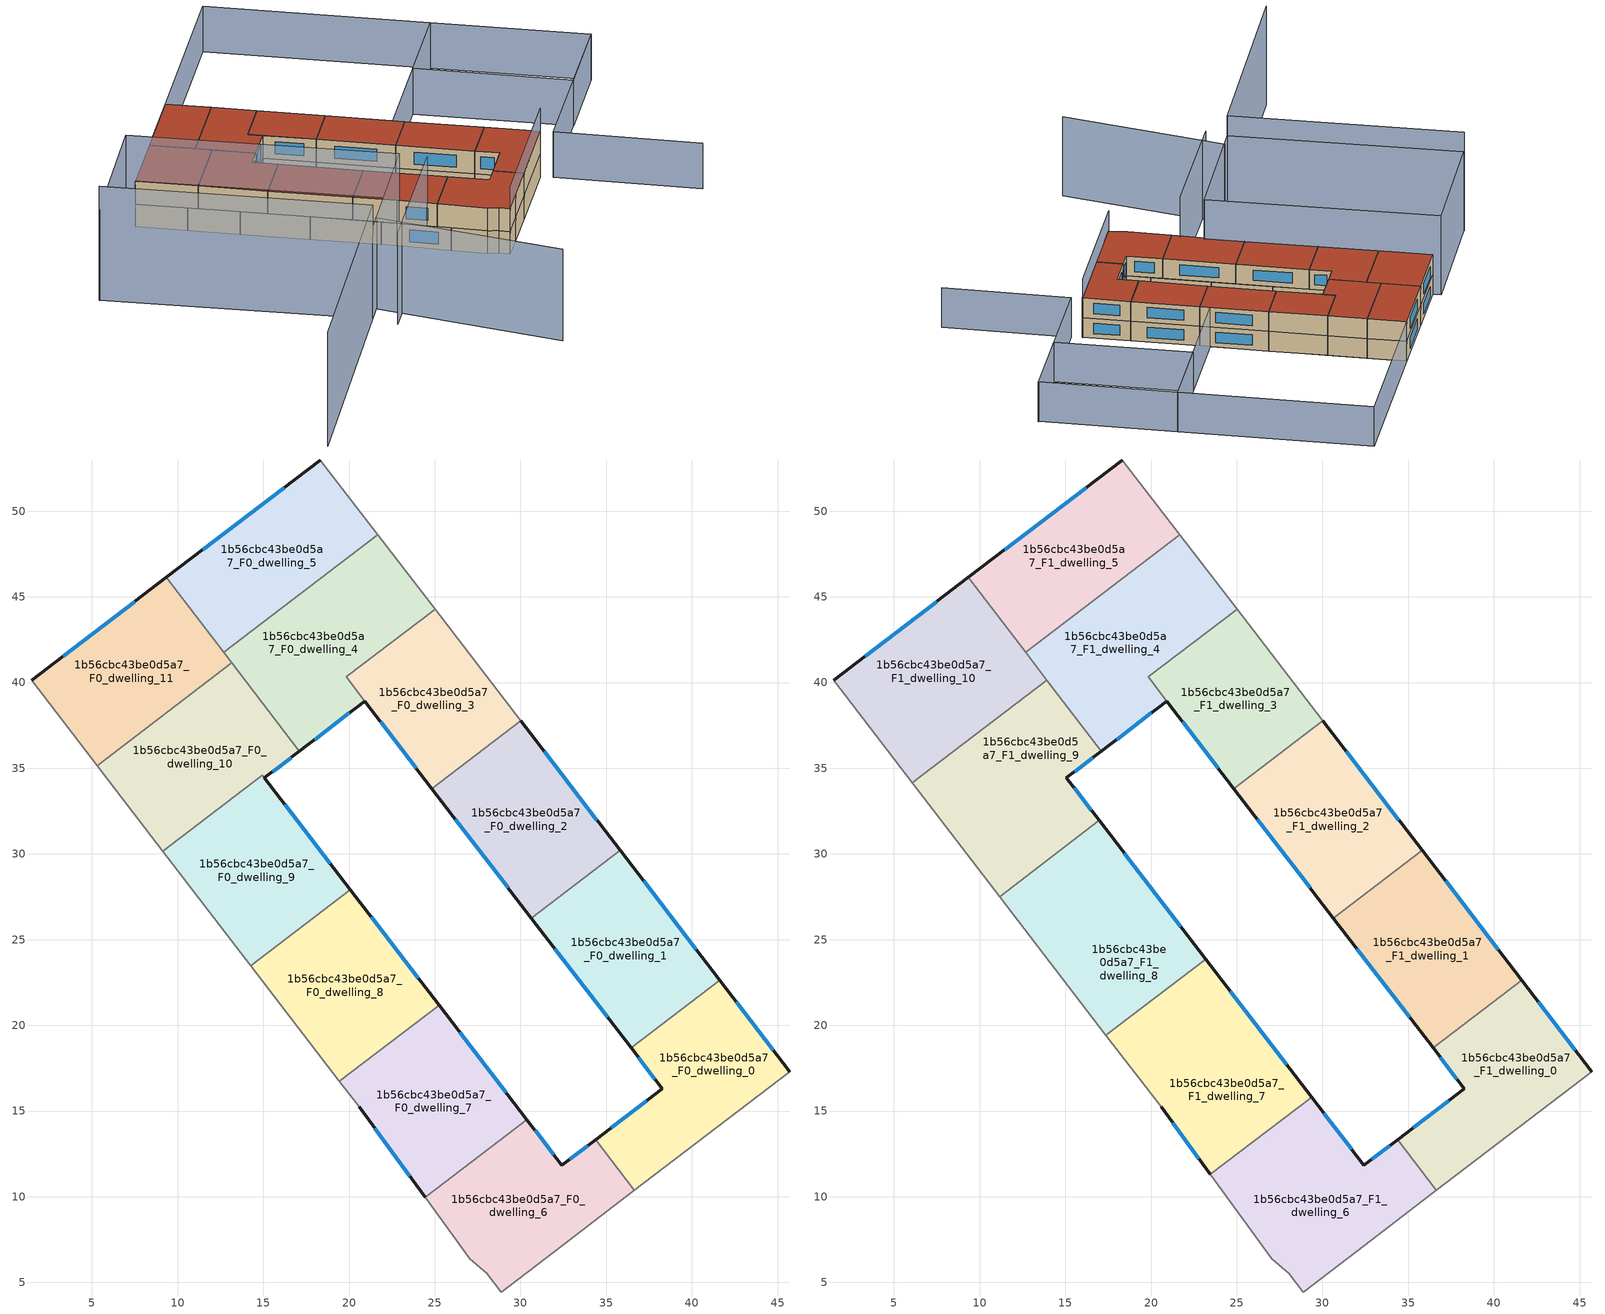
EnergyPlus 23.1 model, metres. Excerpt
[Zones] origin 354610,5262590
1b56cbc43be0d5a7_F0_dwelling_0
 floor ground (EU_floor_Construction): 41.63,22.64 45.73,17.3 36.65,10.37 34.39,13.34 38.28,16.31 36.45,18.69 z0
 wall outside (EU_wall_Construction): 45.73,17.3 41.63,22.64 / 36.45,18.69 38.28,16.31 34.39,13.34 z0:3
 wall to 1b56cbc43be0d5a7_F0_dwelling_1 (EU_wall_Construction): 41.63,22.64 36.45,18.69 z0:3
 wall adiabatic (EU_wall_Construction): 36.65,10.37 45.73,17.3 z0:3
 wall to 1b56cbc43be0d5a7_F0_dwelling_6 (EU_wall_Construction): 34.39,13.34 36.65,10.37 z0:3
 window (EU_Window_Construction): 44.77,18.55 42.59,21.39 / 37.37,15.61 35.3,14.04 / 36.88,18.13 37.85,16.87 z0.7:2.3
1b56cbc43be0d5a7_F0_dwelling_1
 floor ground (EU_floor_Construction): 35.82,30.2 41.63,22.64 36.45,18.69 30.65,26.25 z0
 wall outside (EU_wall_Construction): 30.65,26.25 36.45,18.69 / 41.63,22.64 35.82,30.2 z0:3
 wall to 1b56cbc43be0d5a7_F0_dwelling_2 (EU_wall_Construction): 35.82,30.2 30.65,26.25 z0:3
 window (EU_Window_Construction): 32.01,24.47 35.09,20.46 / 40.27,24.42 37.19,28.43 z0.7:2.3
1b56cbc43be0d5a7_F0_dwelling_10
 floor ground (EU_floor_Construction): 13.16,41.14 17.09,35.99 15.06,34.44 14.95,34.59 9.13,30.16 5.3,35.15 z0
 wall outside (EU_wall_Construction): 15.06,34.44 17.09,35.99 z0:3
 wall to 1b56cbc43be0d5a7_F0_dwelling_9 (EU_wall_Construction): 9.13,30.16 14.95,34.59 15.06,34.44 z0:3
 wall adiabatic (EU_wall_Construction): 5.3,35.15 9.13,30.16 z0:3
 wall to 1b56cbc43be0d5a7_F0_dwelling_11 (EU_wall_Construction): 13.16,41.14 5.3,35.15 z0:3
 wall to 1b56cbc43be0d5a7_F0_dwelling_4 (EU_wall_Construction): 17.09,35.99 13.16,41.14 z0:3
 window (EU_Window_Construction): 15.54,34.81 16.61,35.63 z0.7:2.3
1b56cbc43be0d5a7_F0_dwelling_11
 floor ground (EU_floor_Construction): 9.34,46.13 13.16,41.14 5.3,35.15 1.47,40.13 z0
 wall outside (EU_wall_Construction): 9.34,46.13 1.47,40.13 z0:3
 wall adiabatic (EU_wall_Construction): 1.47,40.13 5.3,35.15 z0:3
 wall to 1b56cbc43be0d5a7_F0_dwelling_5 (EU_wall_Construction): 12.68,41.76 9.34,46.13 z0:3
 wall to 1b56cbc43be0d5a7_F0_dwelling_4 (EU_wall_Construction): 13.15,41.14 12.68,41.76 z0:3
 window (EU_Window_Construction): 7.5,44.72 3.32,41.54 z0.7:2.3
1b56cbc43be0d5a7_F0_dwelling_2
 floor ground (EU_floor_Construction): 30.02,37.77 35.82,30.2 30.65,26.25 24.84,33.81 z0
 wall outside (EU_wall_Construction): 24.84,33.81 30.65,26.25 / 35.82,30.2 30.02,37.77 z0:3
 wall to 1b56cbc43be0d5a7_F0_dwelling_3 (EU_wall_Construction): 30.02,37.77 24.84,33.81 z0:3
 window (EU_Window_Construction): 26.2,32.04 29.28,28.03 / 34.46,31.98 31.38,35.99 z0.7:2.3
1b56cbc43be0d5a7_F0_dwelling_3
 floor ground (EU_floor_Construction): 25.02,44.28 30.02,37.77 24.84,33.81 19.84,40.33 z0
 wall outside (EU_wall_Construction): 20.92,38.91 24.84,33.81 z0:3
 wall adiabatic (EU_wall_Construction): 30.02,37.77 25.02,44.28 z0:3
 wall to 1b56cbc43be0d5a7_F0_dwelling_4 (EU_wall_Construction): 25.02,44.28 19.84,40.33 20.92,38.91 z0:3
 window (EU_Window_Construction): 21.84,37.71 23.92,35.01 z0.7:2.3
1b56cbc43be0d5a7_F0_dwelling_4
 floor ground (EU_floor_Construction): 21.68,48.63 25.02,44.28 19.84,40.33 20.92,38.91 17.09,35.99 12.68,41.76 z0
 wall outside (EU_wall_Construction): 17.09,35.99 20.92,38.91 z0:3
 wall to 1b56cbc43be0d5a7_F0_dwelling_5 (EU_wall_Construction): 21.68,48.63 12.68,41.76 z0:3
 wall adiabatic (EU_wall_Construction): 25.02,44.28 21.68,48.63 z0:3
 window (EU_Window_Construction): 17.99,36.68 20.02,38.23 z0.7:2.3
1b56cbc43be0d5a7_F0_dwelling_5
 floor ground (EU_floor_Construction): 18.33,52.99 21.68,48.63 12.68,41.76 9.34,46.13 z0
 wall outside (EU_wall_Construction): 18.33,52.99 9.34,46.13 z0:3
 wall adiabatic (EU_wall_Construction): 21.68,48.63 18.33,52.99 z0:3
 window (EU_Window_Construction): 16.22,51.38 11.46,47.74 z0.7:2.3
1b56cbc43be0d5a7_F0_dwelling_6
 floor ground (EU_floor_Construction): 34.39,13.34 36.65,10.37 31.96,6.79 28.88,4.44 28.04,5.53 27.05,6.38 24.44,9.96 30.38,14.49 32.42,11.84 z0
 wall outside (EU_wall_Construction): 34.39,13.34 32.42,11.84 30.38,14.49 z0:3
 wall adiabatic (EU_wall_Construction): 24.44,9.96 27.05,6.38 28.04,5.53 28.88,4.44 31.96,6.79 36.65,10.37 z0:3
 wall to 1b56cbc43be0d5a7_F0_dwelling_7 (EU_wall_Construction): 30.38,14.49 24.44,9.96 z0:3
 window (EU_Window_Construction): 31.94,12.46 30.86,13.87 / 33.93,12.99 32.88,12.19 z0.7:2.3
1b56cbc43be0d5a7_F0_dwelling_7
 floor ground (EU_floor_Construction): 25.25,21.17 30.38,14.49 24.44,9.96 20.58,15.25 19.44,16.74 z0
 wall outside (EU_wall_Construction): 30.38,14.49 25.25,21.17 / 20.58,15.25 24.44,9.96 z0:3
 wall adiabatic (EU_wall_Construction): 19.44,16.74 20.58,15.25 z0:3
 wall to 1b56cbc43be0d5a7_F0_dwelling_8 (EU_wall_Construction): 25.25,21.17 19.44,16.74 z0:3
 window (EU_Window_Construction): 29.18,16.06 26.46,19.61 / 21.49,14 23.54,11.2 z0.7:2.3
1b56cbc43be0d5a7_F0_dwelling_8
 floor ground (EU_floor_Construction): 20.08,27.91 25.25,21.17 19.44,16.74 14.27,23.47 z0
 wall outside (EU_wall_Construction): 25.25,21.17 20.08,27.91 z0:3
 wall adiabatic (EU_wall_Construction): 14.27,23.47 19.44,16.74 z0:3
 wall to 1b56cbc43be0d5a7_F0_dwelling_9 (EU_wall_Construction): 20.08,27.91 14.27,23.47 z0:3
 window (EU_Window_Construction): 24.04,22.76 21.29,26.33 z0.7:2.3
1b56cbc43be0d5a7_F0_dwelling_9
 floor ground (EU_floor_Construction): 15.06,34.44 20.08,27.91 14.27,23.47 9.13,30.16 14.95,34.59 z0
 wall outside (EU_wall_Construction): 20.08,27.91 15.07,34.44 z0:3
 wall adiabatic (EU_wall_Construction): 9.13,30.16 14.27,23.47 z0:3
 window (EU_Window_Construction): 18.9,29.44 16.24,32.91 z0.7:2.3
1b56cbc43be0d5a7_F1_dwelling_0
 floor to 1b56cbc43be0d5a7_F0_dwelling_0 (EU_floor_Construction): 41.63,22.64 45.73,17.3 36.65,10.37 34.39,13.34 38.28,16.31 36.45,18.69 z3
 wall outside (EU_wall_Construction): 45.73,17.3 41.63,22.64 / 36.45,18.69 38.28,16.31 34.39,13.34 z3:6
 wall to 1b56cbc43be0d5a7_F1_dwelling_1 (EU_wall_Construction): 41.63,22.64 36.45,18.69 z3:6
 wall adiabatic (EU_wall_Construction): 36.65,10.37 45.73,17.3 z3:6
 wall to 1b56cbc43be0d5a7_F1_dwelling_6 (EU_wall_Construction): 34.39,13.34 36.65,10.37 z3:6
 window (EU_Window_Construction): 44.77,18.55 42.59,21.39 / 37.37,15.61 35.3,14.04 / 36.88,18.13 37.85,16.87 z3.7:5.3
 roof outside (EU_roof_Construction): 45.73,17.3 41.63,22.64 36.45,18.69 38.28,16.31 34.39,13.34 36.65,10.37 z6
1b56cbc43be0d5a7_F1_dwelling_1
 floor to 1b56cbc43be0d5a7_F0_dwelling_1 (EU_floor_Construction): 35.82,30.2 41.63,22.64 36.45,18.69 30.65,26.25 z3
 wall outside (EU_wall_Construction): 30.65,26.25 36.45,18.69 / 41.63,22.64 35.82,30.2 z3:6
 wall to 1b56cbc43be0d5a7_F1_dwelling_2 (EU_wall_Construction): 35.82,30.2 30.65,26.25 z3:6
 window (EU_Window_Construction): 32.01,24.47 35.09,20.46 / 40.27,24.42 37.19,28.43 z3.7:5.3
 roof outside (EU_roof_Construction): 41.63,22.64 35.82,30.2 30.65,26.25 36.45,18.69 z6
1b56cbc43be0d5a7_F1_dwelling_10
 floor to 1b56cbc43be0d5a7_F0_dwelling_11 (EU_floor_Construction): 9.34,46.13 13.16,41.14 5.3,35.15 1.47,40.13 z3
 floor to 1b56cbc43be0d5a7_F0_dwelling_10 (EU_floor_Construction): 13.16,41.14 13.92,40.14 6.07,34.15 5.3,35.15 z3
 wall outside (EU_wall_Construction): 9.34,46.13 1.47,40.13 z3:6
 wall to 1b56cbc43be0d5a7_F1_dwelling_9 (EU_wall_Construction): 6.07,34.15 13.92,40.14 z3:6
 wall adiabatic (EU_wall_Construction): 1.47,40.13 6.07,34.15 z3:6
 wall to 1b56cbc43be0d5a7_F1_dwelling_5 (EU_wall_Construction): 12.68,41.77 9.34,46.13 z3:6
 wall to 1b56cbc43be0d5a7_F1_dwelling_4 (EU_wall_Construction): 13.92,40.14 12.68,41.77 z3:6
 window (EU_Window_Construction): 7.5,44.72 3.32,41.54 z3.7:5.3
 roof outside (EU_roof_Construction): 13.92,40.14 9.34,46.13 1.47,40.13 6.07,34.15 z6
1b56cbc43be0d5a7_F1_dwelling_2
 floor to 1b56cbc43be0d5a7_F0_dwelling_2 (EU_floor_Construction): 30.02,37.77 35.82,30.2 30.65,26.25 24.84,33.81 z3
 wall outside (EU_wall_Construction): 24.84,33.81 30.65,26.25 / 35.82,30.2 30.02,37.77 z3:6
 wall to 1b56cbc43be0d5a7_F1_dwelling_3 (EU_wall_Construction): 30.02,37.77 24.84,33.81 z3:6
 window (EU_Window_Construction): 26.2,32.04 29.28,28.03 / 34.46,31.98 31.38,35.99 z3.7:5.3
 roof outside (EU_roof_Construction): 35.82,30.2 30.02,37.77 24.84,33.81 30.65,26.25 z6
1b56cbc43be0d5a7_F1_dwelling_3
 floor to 1b56cbc43be0d5a7_F0_dwelling_3 (EU_floor_Construction): 25.02,44.28 30.02,37.77 24.84,33.81 19.84,40.33 z3
 wall outside (EU_wall_Construction): 20.92,38.91 24.84,33.81 z3:6
 wall adiabatic (EU_wall_Construction): 30.02,37.77 25.02,44.28 z3:6
 wall to 1b56cbc43be0d5a7_F1_dwelling_4 (EU_wall_Construction): 25.02,44.28 19.84,40.33 20.92,38.91 z3:6
 window (EU_Window_Construction): 21.84,37.71 23.92,35.01 z3.7:5.3
 roof outside (EU_roof_Construction): 30.02,37.77 25.02,44.28 19.84,40.33 24.84,33.81 z6
1b56cbc43be0d5a7_F1_dwelling_4
 floor to 1b56cbc43be0d5a7_F0_dwelling_4 (EU_floor_Construction): 21.68,48.63 25.02,44.28 19.84,40.33 20.92,38.91 17.09,35.99 12.68,41.76 z3
 wall outside (EU_wall_Construction): 17.09,35.99 20.92,38.91 z3:6
 wall to 1b56cbc43be0d5a7_F1_dwelling_5 (EU_wall_Construction): 21.68,48.63 12.68,41.76 z3:6
 wall adiabatic (EU_wall_Construction): 25.02,44.28 21.68,48.63 z3:6
 wall to 1b56cbc43be0d5a7_F1_dwelling_9 (EU_wall_Construction): 13.92,40.14 17.09,35.99 z3:6
 window (EU_Window_Construction): 17.99,36.68 20.02,38.23 z3.7:5.3
 roof outside (EU_roof_Construction): 20.92,38.91 19.84,40.33 25.02,44.28 21.68,48.63 12.68,41.76 17.09,35.99 z6
1b56cbc43be0d5a7_F1_dwelling_5
 floor to 1b56cbc43be0d5a7_F0_dwelling_5 (EU_floor_Construction): 18.33,52.99 21.68,48.63 12.68,41.76 9.34,46.13 z3
 wall outside (EU_wall_Construction): 18.33,52.99 9.34,46.13 z3:6
 wall adiabatic (EU_wall_Construction): 21.68,48.63 18.33,52.99 z3:6
 window (EU_Window_Construction): 16.22,51.38 11.46,47.74 z3.7:5.3
 roof outside (EU_roof_Construction): 21.68,48.63 18.33,52.99 9.34,46.13 12.68,41.76 z6
1b56cbc43be0d5a7_F1_dwelling_6
 floor to 1b56cbc43be0d5a7_F0_dwelling_6 (EU_floor_Construction): 34.39,13.34 36.65,10.37 31.96,6.79 28.88,4.44 28.04,5.53 27.05,6.38 24.44,9.96 30.38,14.49 32.42,11.84 z3
 floor to 1b56cbc43be0d5a7_F0_dwelling_7 (EU_floor_Construction): 29.37,15.82 30.38,14.49 24.44,9.96 23.46,11.31 z3
 wall outside (EU_wall_Construction): 34.39,13.34 32.42,11.84 29.37,15.82 z3:6
 wall adiabatic (EU_wall_Construction): 23.46,11.3 27.05,6.38 28.04,5.53 28.88,4.44 31.96,6.79 36.65,10.37 z3:6
 wall to 1b56cbc43be0d5a7_F1_dwelling_7 (EU_wall_Construction): 29.37,15.82 23.46,11.3 z3:6
 window (EU_Window_Construction): 31.7,12.77 30.08,14.88 / 33.93,12.99 32.88,12.19 z3.7:5.3
 roof outside (EU_roof_Construction): 31.96,6.79 36.65,10.37 34.39,13.34 32.42,11.84 29.37,15.82 23.46,11.3 27.05,6.38 28.04,5.53 28.88,4.44 z6
1b56cbc43be0d5a7_F1_dwelling_7
 floor to 1b56cbc43be0d5a7_F0_dwelling_7 (EU_floor_Construction): 25.25,21.17 29.37,15.82 23.46,11.31 20.58,15.25 19.44,16.74 z3
 floor to 1b56cbc43be0d5a7_F0_dwelling_8 (EU_floor_Construction): 23.18,23.87 25.25,21.17 19.44,16.74 17.37,19.43 z3
 wall outside (EU_wall_Construction): 29.37,15.82 23.18,23.87 / 20.58,15.25 23.46,11.3 z3:6
 wall adiabatic (EU_wall_Construction): 17.37,19.43 20.58,15.25 z3:6
 wall to 1b56cbc43be0d5a7_F1_dwelling_8 (EU_wall_Construction): 23.18,23.87 17.37,19.43 z3:6
 window (EU_Window_Construction): 27.91,17.71 24.63,21.98 / 21.26,14.32 22.78,12.23 z3.7:5.3
 roof outside (EU_roof_Construction): 29.37,15.82 23.18,23.87 17.37,19.43 20.58,15.25 23.46,11.3 z6
1b56cbc43be0d5a7_F1_dwelling_8
 floor to 1b56cbc43be0d5a7_F0_dwelling_8 (EU_floor_Construction): 20.08,27.91 23.18,23.87 17.37,19.43 14.27,23.47 z3
 floor to 1b56cbc43be0d5a7_F0_dwelling_9 (EU_floor_Construction): 16.97,31.95 20.08,27.91 14.27,23.47 11.16,27.51 z3
 wall outside (EU_wall_Construction): 23.18,23.87 16.97,31.95 z3:6
 wall adiabatic (EU_wall_Construction): 11.16,27.51 17.37,19.43 z3:6
 wall to 1b56cbc43be0d5a7_F1_dwelling_9 (EU_wall_Construction): 16.97,31.95 11.16,27.51 z3:6
 window (EU_Window_Construction): 21.72,25.77 18.43,30.05 z3.7:5.3
 roof outside (EU_roof_Construction): 23.18,23.87 16.97,31.95 11.16,27.51 17.37,19.43 z6
1b56cbc43be0d5a7_F1_dwelling_9
 floor to 1b56cbc43be0d5a7_F0_dwelling_10 (EU_floor_Construction): 13.92,40.14 17.09,35.99 15.06,34.44 14.95,34.59 9.13,30.16 6.07,34.15 z3
 floor to 1b56cbc43be0d5a7_F0_dwelling_9 (EU_floor_Construction): 15.06,34.44 16.97,31.95 11.16,27.51 9.13,30.16 14.95,34.59 z3
 wall outside (EU_wall_Construction): 16.97,31.95 15.06,34.44 17.09,35.99 z3:6
 wall adiabatic (EU_wall_Construction): 6.07,34.15 11.16,27.51 z3:6
 window (EU_Window_Construction): 15.54,34.81 16.61,35.63 / 16.53,32.54 15.51,33.86 z3.7:5.3
 roof outside (EU_roof_Construction): 16.97,31.95 15.06,34.44 17.09,35.99 13.92,40.14 6.07,34.15 11.16,27.51 z6
shading: 6.26,-0.28 22.83,12.36 / 7.18,4.48 17.52,-16.88 / 5.07,2.73 -15.17,28.49 / -15.17,28.49 0.78,41.02 / 0.78,41.02 21.02,15.26 / 21.02,15.26 5.07,2.73 z0:12; 28.76,4.33 45.81,17.42 z0:9; 57.67,1.89 46.76,16.18 / 46.76,16.18 68.06,32.43 / 58.04,24.74 46.28,40.07 / 46.28,40.07 56.25,47.72 / 56.25,47.72 68.02,32.39 / 68.02,32.39 58.04,24.74 / 34.95,31.33 18.33,52.99 / 18.33,52.99 39.65,69.35 / 39.65,69.35 56.27,47.7 / 56.27,47.7 34.95,31.33 z0:6; -15.2,28.53 5.07,2.73 / 5.07,2.73 -22.27,-18.74 z0:15
[Building]
EU S2 Campaign: North Axis=0; Terrain=City; Solar Distribution=FullExterior
[Site:Location]
Budapest.Ferenc.Liszt.Intl.AP: Latitude=47.437; Longitude=19.256; Time Zone=1; Elevation=185
[SizingPeriod:WeatherFileDays]
AnnualSizingPeriod: Begin Month=1; Begin Day of Month=1; End Month=12; End Day of Month=31; Day of Week for Start Day=Monday; Use Weather File Daylight Saving Period=No; Use Weather File Rain and Snow Indicators=No
[MATERIAL]
EU_InternalMass_Material: Roughness=MediumRough; Thickness=0.1; Conductivity=1; Density=1800; Specific Heat=900; Thermal Absorptance=0.9; Solar Absorptance=0.7; Visible Absorptance=0.7
[MATERIAL:NOMASS] Roughness=MediumRough; Thermal Absorptance=0.9; Solar Absorptance=0.7; Visible Absorptance=0.7
Name | Thermal Resistance
EU_wall_NoMass | 0.832559
EU_roof_NoMass | 1.39638
EU_floor_NoMass | 0.872794
[WINDOWMATERIAL:SIMPLEGLAZINGSYSTEM]
EU_Window_SimpleGlazing: UFactor=2.79869; Solar Heat Gain Coefficient=0.75; Visible Transmittance=0.75
[CONSTRUCTION]
EU_wall_Construction: EU_wall_NoMass
EU_roof_Construction: EU_roof_NoMass
EU_floor_Construction: EU_floor_NoMass
EU_Window_Construction: EU_Window_SimpleGlazing
EU_InternalMass_Construction: EU_InternalMass_Material
[ZONE] Type=1; Multiplier=1; Ceiling Height=autocalculate; Floor Area=autocalculate; Part of Total Floor Area=Yes
Name | Volume
1b56cbc43be0d5a7_F0_dwelling_0; 1b56cbc43be0d5a7_F1_dwelling_0 | 186.363
1b56cbc43be0d5a7_F0_dwelling_1; 1b56cbc43be0d5a7_F1_dwelling_1 | 186.354
1b56cbc43be0d5a7_F0_dwelling_10 | 187.849
1b56cbc43be0d5a7_F1_dwelling_10 | 223.62
1b56cbc43be0d5a7_F0_dwelling_11 | 186.341
1b56cbc43be0d5a7_F0_dwelling_2; 1b56cbc43be0d5a7_F1_dwelling_2 | 186.338
1b56cbc43be0d5a7_F0_dwelling_3 | 160.572
1b56cbc43be0d5a7_F1_dwelling_3 | 160.51
1b56cbc43be0d5a7_F0_dwelling_4; 1b56cbc43be0d5a7_F1_dwelling_4 | 212.139
1b56cbc43be0d5a7_F0_dwelling_5; 1b56cbc43be0d5a7_F1_dwelling_5 | 186.348
1b56cbc43be0d5a7_F0_dwelling_6 | 186.345
1b56cbc43be0d5a7_F1_dwelling_6 | 223.625
1b56cbc43be0d5a7_F0_dwelling_7 | 186.361
1b56cbc43be0d5a7_F1_dwelling_7 | 223.648
1b56cbc43be0d5a7_F0_dwelling_8 | 186.356
1b56cbc43be0d5a7_F1_dwelling_8 | 223.612
1b56cbc43be0d5a7_F0_dwelling_9 | 184.865
1b56cbc43be0d5a7_F1_dwelling_9 | 223.627
[INTERNALMASS] Construction=EU_InternalMass_Construction
Name | Zone or ZoneList | Surface Area
1b56cbc43be0d5a7_F0_dwelling_0_EU_InternalMass | 1b56cbc43be0d5a7_F0_dwelling_0 | 62.1212
1b56cbc43be0d5a7_F0_dwelling_1_EU_InternalMass | 1b56cbc43be0d5a7_F0_dwelling_1 | 62.1179
1b56cbc43be0d5a7_F0_dwelling_2_EU_InternalMass | 1b56cbc43be0d5a7_F0_dwelling_2 | 62.1126
1b56cbc43be0d5a7_F0_dwelling_3_EU_InternalMass | 1b56cbc43be0d5a7_F0_dwelling_3 | 53.5234
1b56cbc43be0d5a7_F0_dwelling_4_EU_InternalMass | 1b56cbc43be0d5a7_F0_dwelling_4 | 70.7144
1b56cbc43be0d5a7_F0_dwelling_5_EU_InternalMass | 1b56cbc43be0d5a7_F0_dwelling_5 | 62.1161
1b56cbc43be0d5a7_F0_dwelling_6_EU_InternalMass | 1b56cbc43be0d5a7_F0_dwelling_6 | 62.115
1b56cbc43be0d5a7_F0_dwelling_7_EU_InternalMass | 1b56cbc43be0d5a7_F0_dwelling_7 | 62.1202
1b56cbc43be0d5a7_F0_dwelling_8_EU_InternalMass | 1b56cbc43be0d5a7_F0_dwelling_8 | 62.1188
1b56cbc43be0d5a7_F0_dwelling_9_EU_InternalMass | 1b56cbc43be0d5a7_F0_dwelling_9 | 61.6192
1b56cbc43be0d5a7_F0_dwelling_10_EU_InternalMass | 1b56cbc43be0d5a7_F0_dwelling_10 | 62.6162
1b56cbc43be0d5a7_F0_dwelling_11_EU_InternalMass | 1b56cbc43be0d5a7_F0_dwelling_11 | 62.1134
1b56cbc43be0d5a7_F1_dwelling_0_EU_InternalMass | 1b56cbc43be0d5a7_F1_dwelling_0 | 62.1212
1b56cbc43be0d5a7_F1_dwelling_1_EU_InternalMass | 1b56cbc43be0d5a7_F1_dwelling_1 | 62.1179
1b56cbc43be0d5a7_F1_dwelling_2_EU_InternalMass | 1b56cbc43be0d5a7_F1_dwelling_2 | 62.1126
1b56cbc43be0d5a7_F1_dwelling_3_EU_InternalMass | 1b56cbc43be0d5a7_F1_dwelling_3 | 53.5234
1b56cbc43be0d5a7_F1_dwelling_4_EU_InternalMass | 1b56cbc43be0d5a7_F1_dwelling_4 | 70.7144
1b56cbc43be0d5a7_F1_dwelling_5_EU_InternalMass | 1b56cbc43be0d5a7_F1_dwelling_5 | 62.1161
1b56cbc43be0d5a7_F1_dwelling_6_EU_InternalMass | 1b56cbc43be0d5a7_F1_dwelling_6 | 74.5418
1b56cbc43be0d5a7_F1_dwelling_7_EU_InternalMass | 1b56cbc43be0d5a7_F1_dwelling_7 | 74.5493
1b56cbc43be0d5a7_F1_dwelling_8_EU_InternalMass | 1b56cbc43be0d5a7_F1_dwelling_8 | 74.5373
1b56cbc43be0d5a7_F1_dwelling_9_EU_InternalMass | 1b56cbc43be0d5a7_F1_dwelling_9 | 74.5422
1b56cbc43be0d5a7_F1_dwelling_10_EU_InternalMass | 1b56cbc43be0d5a7_F1_dwelling_10 | 74.5399
[OTHEREQUIPMENT] Fuel Type=Electricity; Design Level Calculation Method=Watts/Area; Power per Zone Floor Area=1; Fraction Latent=0; Fraction Radiant=0; Fraction Lost=0; Carbon Dioxide Generation Rate=0; EndUse Subcategory=EU_Step8_InternalGains
Name | Zone or ZoneList or Space or SpaceList | Schedule
EU_Step8_InternalGain_1b56cbc43be0d5a7_F0_dwelling_0_f000 | 1b56cbc43be0d5a7_F0_dwelling_0 | EU_Step8_GainSchedule_1b56cbc43be0d5a7_F0_dwelling_0_f000
EU_Step8_InternalGain_1b56cbc43be0d5a7_F0_dwelling_1_f000 | 1b56cbc43be0d5a7_F0_dwelling_1 | EU_Step8_GainSchedule_1b56cbc43be0d5a7_F0_dwelling_1_f000
EU_Step8_InternalGain_1b56cbc43be0d5a7_F0_dwelling_2_f000 | 1b56cbc43be0d5a7_F0_dwelling_2 | EU_Step8_GainSchedule_1b56cbc43be0d5a7_F0_dwelling_2_f000
EU_Step8_InternalGain_1b56cbc43be0d5a7_F0_dwelling_3_f000 | 1b56cbc43be0d5a7_F0_dwelling_3 | EU_Step8_GainSchedule_1b56cbc43be0d5a7_F0_dwelling_3_f000
EU_Step8_InternalGain_1b56cbc43be0d5a7_F0_dwelling_4_f000 | 1b56cbc43be0d5a7_F0_dwelling_4 | EU_Step8_GainSchedule_1b56cbc43be0d5a7_F0_dwelling_4_f000
EU_Step8_InternalGain_1b56cbc43be0d5a7_F0_dwelling_5_f000 | 1b56cbc43be0d5a7_F0_dwelling_5 | EU_Step8_GainSchedule_1b56cbc43be0d5a7_F0_dwelling_5_f000
EU_Step8_InternalGain_1b56cbc43be0d5a7_F0_dwelling_6_f000 | 1b56cbc43be0d5a7_F0_dwelling_6 | EU_Step8_GainSchedule_1b56cbc43be0d5a7_F0_dwelling_6_f000
EU_Step8_InternalGain_1b56cbc43be0d5a7_F0_dwelling_7_f000 | 1b56cbc43be0d5a7_F0_dwelling_7 | EU_Step8_GainSchedule_1b56cbc43be0d5a7_F0_dwelling_7_f000
EU_Step8_InternalGain_1b56cbc43be0d5a7_F0_dwelling_8_f000 | 1b56cbc43be0d5a7_F0_dwelling_8 | EU_Step8_GainSchedule_1b56cbc43be0d5a7_F0_dwelling_8_f000
EU_Step8_InternalGain_1b56cbc43be0d5a7_F0_dwelling_9_f000 | 1b56cbc43be0d5a7_F0_dwelling_9 | EU_Step8_GainSchedule_1b56cbc43be0d5a7_F0_dwelling_9_f000
EU_Step8_InternalGain_1b56cbc43be0d5a7_F0_dwelling_10_f000 | 1b56cbc43be0d5a7_F0_dwelling_10 | EU_Step8_GainSchedule_1b56cbc43be0d5a7_F0_dwelling_10_f000
EU_Step8_InternalGain_1b56cbc43be0d5a7_F0_dwelling_11_f000 | 1b56cbc43be0d5a7_F0_dwelling_11 | EU_Step8_GainSchedule_1b56cbc43be0d5a7_F0_dwelling_11_f000
EU_Step8_InternalGain_1b56cbc43be0d5a7_F1_dwelling_0_f000 | 1b56cbc43be0d5a7_F1_dwelling_0 | EU_Step8_GainSchedule_1b56cbc43be0d5a7_F1_dwelling_0_f000
EU_Step8_InternalGain_1b56cbc43be0d5a7_F1_dwelling_1_f000 | 1b56cbc43be0d5a7_F1_dwelling_1 | EU_Step8_GainSchedule_1b56cbc43be0d5a7_F1_dwelling_1_f000
EU_Step8_InternalGain_1b56cbc43be0d5a7_F1_dwelling_2_f000 | 1b56cbc43be0d5a7_F1_dwelling_2 | EU_Step8_GainSchedule_1b56cbc43be0d5a7_F1_dwelling_2_f000
EU_Step8_InternalGain_1b56cbc43be0d5a7_F1_dwelling_3_f000 | 1b56cbc43be0d5a7_F1_dwelling_3 | EU_Step8_GainSchedule_1b56cbc43be0d5a7_F1_dwelling_3_f000
EU_Step8_InternalGain_1b56cbc43be0d5a7_F1_dwelling_4_f000 | 1b56cbc43be0d5a7_F1_dwelling_4 | EU_Step8_GainSchedule_1b56cbc43be0d5a7_F1_dwelling_4_f000
EU_Step8_InternalGain_1b56cbc43be0d5a7_F1_dwelling_5_f000 | 1b56cbc43be0d5a7_F1_dwelling_5 | EU_Step8_GainSchedule_1b56cbc43be0d5a7_F1_dwelling_5_f000
EU_Step8_InternalGain_1b56cbc43be0d5a7_F1_dwelling_6_f000 | 1b56cbc43be0d5a7_F1_dwelling_6 | EU_Step8_GainSchedule_1b56cbc43be0d5a7_F1_dwelling_6_f000
EU_Step8_InternalGain_1b56cbc43be0d5a7_F1_dwelling_7_f000 | 1b56cbc43be0d5a7_F1_dwelling_7 | EU_Step8_GainSchedule_1b56cbc43be0d5a7_F1_dwelling_7_f000
EU_Step8_InternalGain_1b56cbc43be0d5a7_F1_dwelling_8_f000 | 1b56cbc43be0d5a7_F1_dwelling_8 | EU_Step8_GainSchedule_1b56cbc43be0d5a7_F1_dwelling_8_f000
EU_Step8_InternalGain_1b56cbc43be0d5a7_F1_dwelling_9_f000 | 1b56cbc43be0d5a7_F1_dwelling_9 | EU_Step8_GainSchedule_1b56cbc43be0d5a7_F1_dwelling_9_f000
EU_Step8_InternalGain_1b56cbc43be0d5a7_F1_dwelling_10_f000 | 1b56cbc43be0d5a7_F1_dwelling_10 | EU_Step8_GainSchedule_1b56cbc43be0d5a7_F1_dwelling_10_f000
[ZONEVENTILATION:DESIGNFLOWRATE] Schedule=EU_AlwaysOn; Design Flow Rate Calculation Method=AirChanges/Hour; Air Changes per Hour=0.475469; Ventilation Type=Natural; Fan Pressure Rise=0; Fan Total Efficiency=1; Constant Term Coefficient=1; Temperature Term Coefficient=0; Velocity Term Coefficient=0; Velocity Squared Term Coefficient=0; Minimum Indoor Temperature=-100; Maximum Indoor Temperature=100; Delta Temperature=-100; Minimum Outdoor Temperature=-100; Maximum Outdoor Temperature=100; Maximum Wind Speed=40
Name | Zone or ZoneList or Space or SpaceList
EU_ConstantAir_1b56cbc43be0d5a7_F0_dwelling_0 | 1b56cbc43be0d5a7_F0_dwelling_0
EU_ConstantAir_1b56cbc43be0d5a7_F0_dwelling_1 | 1b56cbc43be0d5a7_F0_dwelling_1
EU_ConstantAir_1b56cbc43be0d5a7_F0_dwelling_2 | 1b56cbc43be0d5a7_F0_dwelling_2
EU_ConstantAir_1b56cbc43be0d5a7_F0_dwelling_3 | 1b56cbc43be0d5a7_F0_dwelling_3
EU_ConstantAir_1b56cbc43be0d5a7_F0_dwelling_4 | 1b56cbc43be0d5a7_F0_dwelling_4
EU_ConstantAir_1b56cbc43be0d5a7_F0_dwelling_5 | 1b56cbc43be0d5a7_F0_dwelling_5
EU_ConstantAir_1b56cbc43be0d5a7_F0_dwelling_6 | 1b56cbc43be0d5a7_F0_dwelling_6
EU_ConstantAir_1b56cbc43be0d5a7_F0_dwelling_7 | 1b56cbc43be0d5a7_F0_dwelling_7
EU_ConstantAir_1b56cbc43be0d5a7_F0_dwelling_8 | 1b56cbc43be0d5a7_F0_dwelling_8
EU_ConstantAir_1b56cbc43be0d5a7_F0_dwelling_9 | 1b56cbc43be0d5a7_F0_dwelling_9
EU_ConstantAir_1b56cbc43be0d5a7_F0_dwelling_10 | 1b56cbc43be0d5a7_F0_dwelling_10
EU_ConstantAir_1b56cbc43be0d5a7_F0_dwelling_11 | 1b56cbc43be0d5a7_F0_dwelling_11
EU_ConstantAir_1b56cbc43be0d5a7_F1_dwelling_0 | 1b56cbc43be0d5a7_F1_dwelling_0
EU_ConstantAir_1b56cbc43be0d5a7_F1_dwelling_1 | 1b56cbc43be0d5a7_F1_dwelling_1
EU_ConstantAir_1b56cbc43be0d5a7_F1_dwelling_2 | 1b56cbc43be0d5a7_F1_dwelling_2
EU_ConstantAir_1b56cbc43be0d5a7_F1_dwelling_3 | 1b56cbc43be0d5a7_F1_dwelling_3
EU_ConstantAir_1b56cbc43be0d5a7_F1_dwelling_4 | 1b56cbc43be0d5a7_F1_dwelling_4
EU_ConstantAir_1b56cbc43be0d5a7_F1_dwelling_5 | 1b56cbc43be0d5a7_F1_dwelling_5
EU_ConstantAir_1b56cbc43be0d5a7_F1_dwelling_6 | 1b56cbc43be0d5a7_F1_dwelling_6
EU_ConstantAir_1b56cbc43be0d5a7_F1_dwelling_7 | 1b56cbc43be0d5a7_F1_dwelling_7
EU_ConstantAir_1b56cbc43be0d5a7_F1_dwelling_8 | 1b56cbc43be0d5a7_F1_dwelling_8
EU_ConstantAir_1b56cbc43be0d5a7_F1_dwelling_9 | 1b56cbc43be0d5a7_F1_dwelling_9
EU_ConstantAir_1b56cbc43be0d5a7_F1_dwelling_10 | 1b56cbc43be0d5a7_F1_dwelling_10
[HVACTEMPLATE:THERMOSTAT] Constant Heating Setpoint=20; Constant Cooling Setpoint=50
EU_HeatOnly_1b56cbc43be0d5a7_F0_dwelling_0; EU_HeatOnly_1b56cbc43be0d5a7_F0_dwelling_1; EU_HeatOnly_1b56cbc43be0d5a7_F0_dwelling_2; EU_HeatOnly_1b56cbc43be0d5a7_F0_dwelling_3; EU_HeatOnly_1b56cbc43be0d5a7_F0_dwelling_4; EU_HeatOnly_1b56cbc43be0d5a7_F0_dwelling_5; EU_HeatOnly_1b56cbc43be0d5a7_F0_dwelling_6; EU_HeatOnly_1b56cbc43be0d5a7_F0_dwelling_7; EU_HeatOnly_1b56cbc43be0d5a7_F0_dwelling_8; EU_HeatOnly_1b56cbc43be0d5a7_F0_dwelling_9; EU_HeatOnly_1b56cbc43be0d5a7_F0_dwelling_10; EU_HeatOnly_1b56cbc43be0d5a7_F0_dwelling_11; EU_HeatOnly_1b56cbc43be0d5a7_F1_dwelling_0; EU_HeatOnly_1b56cbc43be0d5a7_F1_dwelling_1; EU_HeatOnly_1b56cbc43be0d5a7_F1_dwelling_2; EU_HeatOnly_1b56cbc43be0d5a7_F1_dwelling_3; EU_HeatOnly_1b56cbc43be0d5a7_F1_dwelling_4; EU_HeatOnly_1b56cbc43be0d5a7_F1_dwelling_5; EU_HeatOnly_1b56cbc43be0d5a7_F1_dwelling_6; EU_HeatOnly_1b56cbc43be0d5a7_F1_dwelling_7; EU_HeatOnly_1b56cbc43be0d5a7_F1_dwelling_8; EU_HeatOnly_1b56cbc43be0d5a7_F1_dwelling_9; EU_HeatOnly_1b56cbc43be0d5a7_F1_dwelling_10
[HVACTEMPLATE:ZONE:IDEALLOADSAIRSYSTEM] System Availability Schedule=EU_AlwaysOn; Maximum Heating Supply Air Temperature=50; Minimum Cooling Supply Air Temperature=13; Maximum Heating Supply Air Humidity Ratio=0.0156; Minimum Cooling Supply Air Humidity Ratio=0.0077; Heating Limit=NoLimit; Cooling Limit=NoLimit; Heating Availability Schedule=EU_AlwaysOn; Cooling Availability Schedule=EU_CoolingOff; Dehumidification Control Type=ConstantSensibleHeatRatio; Cooling Sensible Heat Ratio=0.7; Dehumidification Setpoint=60; Humidification Control Type=None; Humidification Setpoint=30; Outdoor Air Method=None; Outdoor Air Flow Rate per Person=0.00944; Outdoor Air Flow Rate per Zone Floor Area=0; Outdoor Air Flow Rate per Zone=0; Demand Controlled Ventilation Type=None; Outdoor Air Economizer Type=NoEconomizer; Heat Recovery Type=None; Sensible Heat Recovery Effectiveness=0.7; Latent Heat Recovery Effectiveness=0.65
Name | Template Thermostat
1b56cbc43be0d5a7_F0_dwelling_0 | EU_HeatOnly_1b56cbc43be0d5a7_F0_dwelling_0
1b56cbc43be0d5a7_F0_dwelling_1 | EU_HeatOnly_1b56cbc43be0d5a7_F0_dwelling_1
1b56cbc43be0d5a7_F0_dwelling_2 | EU_HeatOnly_1b56cbc43be0d5a7_F0_dwelling_2
1b56cbc43be0d5a7_F0_dwelling_3 | EU_HeatOnly_1b56cbc43be0d5a7_F0_dwelling_3
1b56cbc43be0d5a7_F0_dwelling_4 | EU_HeatOnly_1b56cbc43be0d5a7_F0_dwelling_4
1b56cbc43be0d5a7_F0_dwelling_5 | EU_HeatOnly_1b56cbc43be0d5a7_F0_dwelling_5
1b56cbc43be0d5a7_F0_dwelling_6 | EU_HeatOnly_1b56cbc43be0d5a7_F0_dwelling_6
1b56cbc43be0d5a7_F0_dwelling_7 | EU_HeatOnly_1b56cbc43be0d5a7_F0_dwelling_7
1b56cbc43be0d5a7_F0_dwelling_8 | EU_HeatOnly_1b56cbc43be0d5a7_F0_dwelling_8
1b56cbc43be0d5a7_F0_dwelling_9 | EU_HeatOnly_1b56cbc43be0d5a7_F0_dwelling_9
1b56cbc43be0d5a7_F0_dwelling_10 | EU_HeatOnly_1b56cbc43be0d5a7_F0_dwelling_10
1b56cbc43be0d5a7_F0_dwelling_11 | EU_HeatOnly_1b56cbc43be0d5a7_F0_dwelling_11
1b56cbc43be0d5a7_F1_dwelling_0 | EU_HeatOnly_1b56cbc43be0d5a7_F1_dwelling_0
1b56cbc43be0d5a7_F1_dwelling_1 | EU_HeatOnly_1b56cbc43be0d5a7_F1_dwelling_1
1b56cbc43be0d5a7_F1_dwelling_2 | EU_HeatOnly_1b56cbc43be0d5a7_F1_dwelling_2
1b56cbc43be0d5a7_F1_dwelling_3 | EU_HeatOnly_1b56cbc43be0d5a7_F1_dwelling_3
1b56cbc43be0d5a7_F1_dwelling_4 | EU_HeatOnly_1b56cbc43be0d5a7_F1_dwelling_4
1b56cbc43be0d5a7_F1_dwelling_5 | EU_HeatOnly_1b56cbc43be0d5a7_F1_dwelling_5
1b56cbc43be0d5a7_F1_dwelling_6 | EU_HeatOnly_1b56cbc43be0d5a7_F1_dwelling_6
1b56cbc43be0d5a7_F1_dwelling_7 | EU_HeatOnly_1b56cbc43be0d5a7_F1_dwelling_7
1b56cbc43be0d5a7_F1_dwelling_8 | EU_HeatOnly_1b56cbc43be0d5a7_F1_dwelling_8
1b56cbc43be0d5a7_F1_dwelling_9 | EU_HeatOnly_1b56cbc43be0d5a7_F1_dwelling_9
1b56cbc43be0d5a7_F1_dwelling_10 | EU_HeatOnly_1b56cbc43be0d5a7_F1_dwelling_10
[SIZING:ZONE] Zone Cooling Design Supply Air Temperature Input Method=SupplyAirTemperature; Zone Cooling Design Supply Air Temperature=13; Zone Heating Design Supply Air Temperature Input Method=SupplyAirTemperature; Zone Heating Design Supply Air Temperature=50; Zone Cooling Design Supply Air Humidity Ratio=0.008; Zone Heating Design Supply Air Humidity Ratio=0.008; Cooling Design Air Flow Method=DesignDay; Cooling Design Air Flow Rate=0; Cooling Minimum Air Flow per Zone Floor Area=0.000762; Cooling Minimum Air Flow=0; Cooling Minimum Air Flow Fraction=0.2; Heating Design Air Flow Method=DesignDay; Heating Design Air Flow Rate=0; Heating Maximum Air Flow per Zone Floor Area=0.002032; Heating Maximum Air Flow=0.141576; Heating Maximum Air Flow Fraction=0.3; Account for Dedicated Outdoor Air System=No; Dedicated Outdoor Air System Control Strategy=NeutralSupplyAir; Dedicated Outdoor Air Low Setpoint Temperature for Design=autosize; Dedicated Outdoor Air High Setpoint Temperature for Design=autosize; Zone Load Sizing Method=Sensible Load Only No Latent Load; Zone Latent Cooling Design Supply Air Humidity Ratio Input Method=HumidityRatioDifference; Zone Cooling Design Supply Air Humidity Ratio Difference=0.005; Zone Latent Heating Design Supply Air Humidity Ratio Input Method=HumidityRatioDifference; Zone Humidification Design Supply Air Humidity Ratio Difference=0.005
1b56cbc43be0d5a7_F0_dwelling_0; 1b56cbc43be0d5a7_F0_dwelling_1; 1b56cbc43be0d5a7_F0_dwelling_2; 1b56cbc43be0d5a7_F0_dwelling_3; 1b56cbc43be0d5a7_F0_dwelling_4; 1b56cbc43be0d5a7_F0_dwelling_5; 1b56cbc43be0d5a7_F0_dwelling_6; 1b56cbc43be0d5a7_F0_dwelling_7; 1b56cbc43be0d5a7_F0_dwelling_8; 1b56cbc43be0d5a7_F0_dwelling_9; 1b56cbc43be0d5a7_F0_dwelling_10; 1b56cbc43be0d5a7_F0_dwelling_11; 1b56cbc43be0d5a7_F1_dwelling_0; 1b56cbc43be0d5a7_F1_dwelling_1; 1b56cbc43be0d5a7_F1_dwelling_2; 1b56cbc43be0d5a7_F1_dwelling_3; 1b56cbc43be0d5a7_F1_dwelling_4; 1b56cbc43be0d5a7_F1_dwelling_5; 1b56cbc43be0d5a7_F1_dwelling_6; 1b56cbc43be0d5a7_F1_dwelling_7; 1b56cbc43be0d5a7_F1_dwelling_8; 1b56cbc43be0d5a7_F1_dwelling_9; 1b56cbc43be0d5a7_F1_dwelling_10
[SCHEDULE:CONSTANT]
Name | Hourly Value
EU_AlwaysOn | 1
EU_CoolingOff | 0
[SCHEDULE:FILE] Column Number=1; Rows to Skip at Top=0; Number of Hours of Data=8760; Column Separator=Comma; Interpolate to Timestep=No; Minutes per Item=60; Adjust Schedule for Daylight Savings=Yes
Name | File
EU_Step8_GainSchedule_1b56cbc43be0d5a7_F0_dwelling_0_f000 | ../../schedules/1b56cbc43be0d5a7/1b56cbc43be0d5a7_F0_dwelling_0_f000_gain.csv
EU_Step8_GainSchedule_1b56cbc43be0d5a7_F0_dwelling_1_f000 | ../../schedules/1b56cbc43be0d5a7/1b56cbc43be0d5a7_F0_dwelling_1_f000_gain.csv
EU_Step8_GainSchedule_1b56cbc43be0d5a7_F0_dwelling_2_f000 | ../../schedules/1b56cbc43be0d5a7/1b56cbc43be0d5a7_F0_dwelling_2_f000_gain.csv
EU_Step8_GainSchedule_1b56cbc43be0d5a7_F0_dwelling_3_f000 | ../../schedules/1b56cbc43be0d5a7/1b56cbc43be0d5a7_F0_dwelling_3_f000_gain.csv
EU_Step8_GainSchedule_1b56cbc43be0d5a7_F0_dwelling_4_f000 | ../../schedules/1b56cbc43be0d5a7/1b56cbc43be0d5a7_F0_dwelling_4_f000_gain.csv
EU_Step8_GainSchedule_1b56cbc43be0d5a7_F0_dwelling_5_f000 | ../../schedules/1b56cbc43be0d5a7/1b56cbc43be0d5a7_F0_dwelling_5_f000_gain.csv
EU_Step8_GainSchedule_1b56cbc43be0d5a7_F0_dwelling_6_f000 | ../../schedules/1b56cbc43be0d5a7/1b56cbc43be0d5a7_F0_dwelling_6_f000_gain.csv
EU_Step8_GainSchedule_1b56cbc43be0d5a7_F0_dwelling_7_f000 | ../../schedules/1b56cbc43be0d5a7/1b56cbc43be0d5a7_F0_dwelling_7_f000_gain.csv
EU_Step8_GainSchedule_1b56cbc43be0d5a7_F0_dwelling_8_f000 | ../../schedules/1b56cbc43be0d5a7/1b56cbc43be0d5a7_F0_dwelling_8_f000_gain.csv
EU_Step8_GainSchedule_1b56cbc43be0d5a7_F0_dwelling_9_f000 | ../../schedules/1b56cbc43be0d5a7/1b56cbc43be0d5a7_F0_dwelling_9_f000_gain.csv
EU_Step8_GainSchedule_1b56cbc43be0d5a7_F0_dwelling_10_f000 | ../../schedules/1b56cbc43be0d5a7/1b56cbc43be0d5a7_F0_dwelling_10_f000_gain.csv
EU_Step8_GainSchedule_1b56cbc43be0d5a7_F0_dwelling_11_f000 | ../../schedules/1b56cbc43be0d5a7/1b56cbc43be0d5a7_F0_dwelling_11_f000_gain.csv
EU_Step8_GainSchedule_1b56cbc43be0d5a7_F1_dwelling_0_f000 | ../../schedules/1b56cbc43be0d5a7/1b56cbc43be0d5a7_F1_dwelling_0_f000_gain.csv
EU_Step8_GainSchedule_1b56cbc43be0d5a7_F1_dwelling_1_f000 | ../../schedules/1b56cbc43be0d5a7/1b56cbc43be0d5a7_F1_dwelling_1_f000_gain.csv
EU_Step8_GainSchedule_1b56cbc43be0d5a7_F1_dwelling_2_f000 | ../../schedules/1b56cbc43be0d5a7/1b56cbc43be0d5a7_F1_dwelling_2_f000_gain.csv
EU_Step8_GainSchedule_1b56cbc43be0d5a7_F1_dwelling_3_f000 | ../../schedules/1b56cbc43be0d5a7/1b56cbc43be0d5a7_F1_dwelling_3_f000_gain.csv
EU_Step8_GainSchedule_1b56cbc43be0d5a7_F1_dwelling_4_f000 | ../../schedules/1b56cbc43be0d5a7/1b56cbc43be0d5a7_F1_dwelling_4_f000_gain.csv
EU_Step8_GainSchedule_1b56cbc43be0d5a7_F1_dwelling_5_f000 | ../../schedules/1b56cbc43be0d5a7/1b56cbc43be0d5a7_F1_dwelling_5_f000_gain.csv
EU_Step8_GainSchedule_1b56cbc43be0d5a7_F1_dwelling_6_f000 | ../../schedules/1b56cbc43be0d5a7/1b56cbc43be0d5a7_F1_dwelling_6_f000_gain.csv
EU_Step8_GainSchedule_1b56cbc43be0d5a7_F1_dwelling_7_f000 | ../../schedules/1b56cbc43be0d5a7/1b56cbc43be0d5a7_F1_dwelling_7_f000_gain.csv
EU_Step8_GainSchedule_1b56cbc43be0d5a7_F1_dwelling_8_f000 | ../../schedules/1b56cbc43be0d5a7/1b56cbc43be0d5a7_F1_dwelling_8_f000_gain.csv
EU_Step8_GainSchedule_1b56cbc43be0d5a7_F1_dwelling_9_f000 | ../../schedules/1b56cbc43be0d5a7/1b56cbc43be0d5a7_F1_dwelling_9_f000_gain.csv
EU_Step8_GainSchedule_1b56cbc43be0d5a7_F1_dwelling_10_f000 | ../../schedules/1b56cbc43be0d5a7/1b56cbc43be0d5a7_F1_dwelling_10_f000_gain.csv
